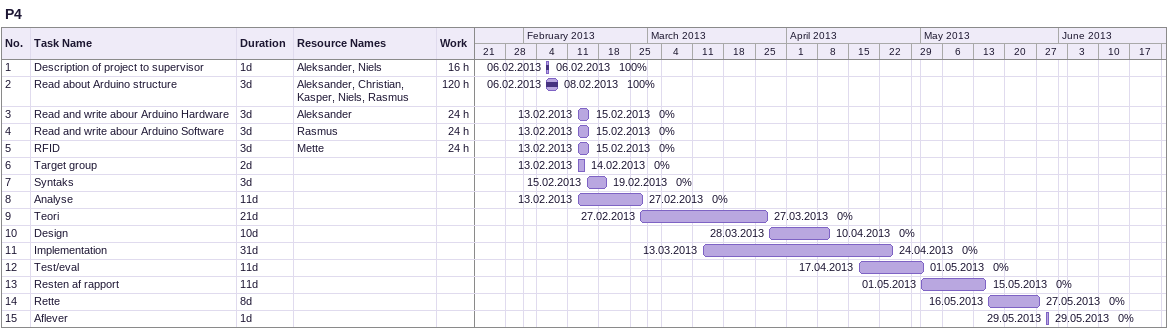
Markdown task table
P4

| ID | Task | Duration | Start | Finish | Resources | % complete | Work (h) |
|---|---|---|---|---|---|---|---|
| 1 | Description of project to supervisor | 1d | 2013-02-06 | 2013-02-06 | Aleksander, Niels | 100 | 16 |
| 2 | Read about Arduino structure | 3d | 2013-02-06 | 2013-02-08 | Aleksander, Christian, Kasper, Niels, Rasmus | 100 | 120 |
| 3 | Read and write abour Arduino Hardware | 3d | 2013-02-13 | 2013-02-15 | Aleksander | 0 | 24 |
| 4 | Read and write abour Arduino Software | 3d | 2013-02-13 | 2013-02-15 | Rasmus | 0 | 24 |
| 5 | RFID | 3d | 2013-02-13 | 2013-02-15 | Mette | 0 | 24 |
| 6 | Target group | 2d | 2013-02-13 | 2013-02-14 |  | 0 |  |
| 7 | Syntaks | 3d | 2013-02-15 | 2013-02-19 |  | 0 |  |
| 8 | Analyse | 11d | 2013-02-13 | 2013-02-27 |  | 0 |  |
| 9 | Teori | 21d | 2013-02-27 | 2013-03-27 |  | 0 |  |
| 10 | Design | 10d | 2013-03-28 | 2013-04-10 |  | 0 |  |
| 11 | Implementation | 31d | 2013-03-13 | 2013-04-24 |  | 0 |  |
| 12 | Test/eval | 11d | 2013-04-17 | 2013-05-01 |  | 0 |  |
| 13 | Resten af rapport | 11d | 2013-05-01 | 2013-05-15 |  | 0 |  |
| 14 | Rette | 8d | 2013-05-16 | 2013-05-27 |  | 0 |  |
| 15 | Aflever | 1d | 2013-05-29 | 2013-05-29 |  | 0 |  |
